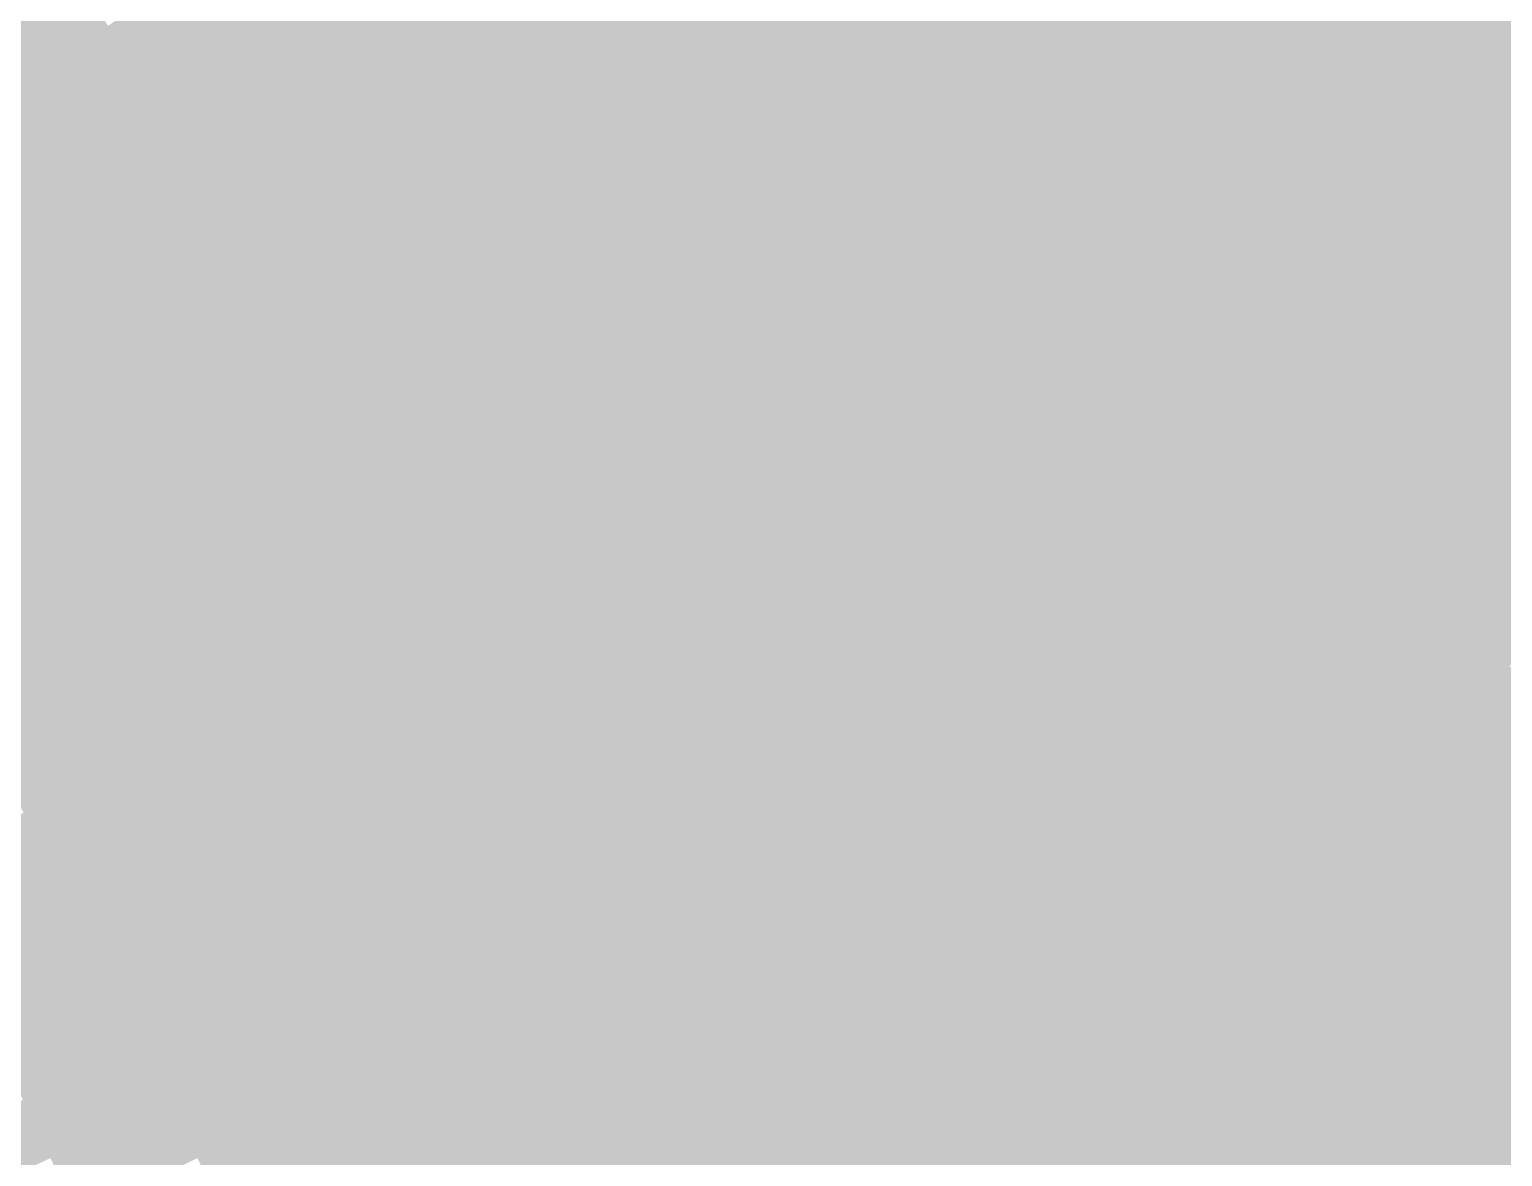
# Model space of a CAD drawing. Header units: inches. Extents: x -266 to 784, y -170 to 213.
# Drawn here: x 35.16 to 58.02, y -75.01 to -57.51 of the extents above; entities that cross this region are included whole.
import ezdxf

# ---------------------------------------------------------------- set-up
doc = ezdxf.new("R2010")
doc.units = ezdxf.units.IN
doc.header["$MEASUREMENT"] = 0

msp = doc.modelspace()

# ---------------------------------------------------------------- linework, layer by layer
at = {"color": 222, "true_color": 0xb30098}
msp.add_solid([(45.676316, -55.656753), (46.31071, -56.429763), (44.296675, -56.760943), (44.911906, -57.549289)], dxfattribs=at)
at = {"color": 222, "true_color": 0xc0009a}
msp.add_solid([(50.366922, -55.571334), (51.038481, -56.312286), (48.987963, -56.790663), (49.641136, -57.547872)], dxfattribs=at)
at = {"color": 222, "true_color": 0xc9009c}
msp.add_solid([(53.094622, -55.767025), (53.784162, -56.491272), (51.71004, -57.053237), (52.381598, -57.794188)], dxfattribs=at)
at = {"color": 214, "true_color": 0xaf0098}
msp.add_solid([(43.681443, -55.972596), (44.296675, -56.760943), (42.294651, -57.027735), (42.89035, -57.830942)], dxfattribs=at)
at = {"color": 222, "true_color": 0xd1009e}
msp.add_solid([(55.861436, -55.861436), (56.568542, -56.568543), (54.473703, -57.21552), (55.163244, -57.939767)], dxfattribs=at)
at = {"color": 222, "true_color": 0xda009f}
msp.add_solid([(58.664014, -55.852784), (59.388261, -56.542325), (57.275649, -57.275649), (57.982756, -57.982756)], dxfattribs=at)
at = {"color": 214, "true_color": 0xab0099}
msp.add_solid([(41.698951, -56.224527), (42.294651, -57.027735), (40.306573, -57.230937), (40.882382, -58.048522)], dxfattribs=at)
at = {"color": 222, "true_color": 0xbc009b}
msp.add_solid([(48.33479, -56.033455), (48.987963, -56.790663), (46.945103, -57.202774), (47.579496, -57.975784)], dxfattribs=at)
at = {"color": 214, "true_color": 0xa60099}
msp.add_solid([(39.730765, -56.413352), (40.306573, -57.230937), (38.334346, -57.371403), (38.889916, -58.202873)], dxfattribs=at)
at = {"color": 222, "true_color": 0xb7009c}
msp.add_solid([(46.31071, -56.429763), (46.945103, -57.202774), (44.911906, -57.549289), (45.527138, -58.337636)], dxfattribs=at)
at = {"color": 222, "true_color": 0xc4009d}
msp.add_solid([(51.038481, -56.312286), (51.71004, -57.053237), (49.641136, -57.547872), (50.294309, -58.305081)], dxfattribs=at)
at = {"color": 214, "true_color": 0x9e0098}
msp.add_solid([(35.844841, -56.605189), (36.379838, -57.450042), (34.444884, -57.467817), (34.958987, -58.325545)], dxfattribs=at)
at = {"color": 214, "true_color": 0xa20099}
msp.add_solid([(37.778776, -56.539934), (38.334346, -57.371403), (36.379838, -57.450042), (36.914836, -58.294896)], dxfattribs=at)
at = {"color": 222, "true_color": 0xcd009f}
msp.add_solid([(53.784162, -56.491272), (54.473703, -57.21552), (52.381598, -57.794188), (53.053157, -58.535139)], dxfattribs=at)
at = {"color": 222, "true_color": 0xd500a1}
msp.add_solid([(56.568542, -56.568543), (57.275649, -57.275649), (55.163244, -57.939767), (55.852784, -58.664014)], dxfattribs=at)
at = {"color": 222, "true_color": 0xde00a2}
msp.add_solid([(59.388261, -56.542325), (60.112508, -57.231865), (57.982756, -57.982756), (58.689863, -58.689863)], dxfattribs=at)
at = {"color": 222, "true_color": 0xb3009c}
msp.add_solid([(44.296675, -56.760943), (44.911906, -57.549289), (42.89035, -57.830942), (43.486049, -58.63415)], dxfattribs=at)
at = {"color": 222, "true_color": 0xc0009e}
msp.add_solid([(48.987963, -56.790663), (49.641136, -57.547872), (47.579496, -57.975784), (48.21389, -58.748794)], dxfattribs=at)
at = {"color": 214, "true_color": 0xaf009c}
msp.add_solid([(42.294651, -57.027735), (42.89035, -57.830942), (40.882382, -58.048522), (41.45819, -58.866107)], dxfattribs=at)
at = {"color": 222, "true_color": 0xc900a1}
msp.add_solid([(51.71004, -57.053237), (52.381598, -57.794188), (50.294309, -58.305081), (50.947482, -59.06229)], dxfattribs=at)
at = {"color": 214, "true_color": 0xa6009d}
msp.add_solid([(38.334346, -57.371403), (38.889916, -58.202873), (36.914836, -58.294896), (37.449833, -59.13975)], dxfattribs=at)
at = {"color": 214, "true_color": 0xab009d}
msp.add_solid([(40.306573, -57.230937), (40.882382, -58.048522), (38.889916, -58.202873), (39.445487, -59.034342)], dxfattribs=at)
at = {"color": 222, "true_color": 0xbc009f}
msp.add_solid([(46.945103, -57.202774), (47.579496, -57.975784), (45.527138, -58.337636), (46.142369, -59.125982)], dxfattribs=at)
at = {"color": 222, "true_color": 0xd100a3}
msp.add_solid([(54.473703, -57.21552), (55.163244, -57.939767), (53.053157, -58.535139), (53.724716, -59.27609)], dxfattribs=at)
at = {"color": 222, "true_color": 0xda00a4}
msp.add_solid([(57.275649, -57.275649), (57.982756, -57.982756), (55.852784, -58.664014), (56.542325, -59.388261)], dxfattribs=at)
at = {"color": 214, "true_color": 0xa2009c}
msp.add_solid([(36.379838, -57.450042), (36.914836, -58.294896), (34.958987, -58.325545), (35.473089, -59.183274)], dxfattribs=at)
at = {"color": 222, "true_color": 0xb700a0}
msp.add_solid([(44.911906, -57.549289), (45.527138, -58.337636), (43.486049, -58.63415), (44.081749, -59.437357)], dxfattribs=at)
at = {"color": 222, "true_color": 0xc400a2}
msp.add_solid([(49.641136, -57.547872), (50.294309, -58.305081), (48.21389, -58.748794), (48.848283, -59.521805)], dxfattribs=at)
at = {"color": 222, "true_color": 0xb300a0}
msp.add_solid([(42.89035, -57.830942), (43.486049, -58.63415), (41.45819, -58.866107), (42.033998, -59.683691)], dxfattribs=at)
at = {"color": 222, "true_color": 0xcd00a4}
msp.add_solid([(52.381598, -57.794188), (53.053157, -58.535139), (50.947482, -59.06229), (51.600655, -59.819499)], dxfattribs=at)
at = {"color": 214, "true_color": 0xaf00a1}
msp.add_solid([(40.882382, -58.048522), (41.45819, -58.866107), (39.445487, -59.034342), (40.001057, -59.865812)], dxfattribs=at)
at = {"color": 222, "true_color": 0xc000a3}
msp.add_solid([(47.579496, -57.975784), (48.21389, -58.748794), (46.142369, -59.125982), (46.757601, -59.914329)], dxfattribs=at)
at = {"color": 222, "true_color": 0xd500a6}
msp.add_solid([(55.163244, -57.939767), (55.852784, -58.664014), (53.724716, -59.27609), (54.396275, -60.017041)], dxfattribs=at)
at = {"color": 222, "true_color": 0xde00a7}
msp.add_solid([(57.982756, -57.982756), (58.689863, -58.689863), (56.542325, -59.388261), (57.231865, -60.112508)], dxfattribs=at)
at = {"color": 214, "true_color": 0xa600a1}
msp.add_solid([(36.914836, -58.294896), (37.449833, -59.13975), (35.473089, -59.183274), (35.987192, -60.041003)], dxfattribs=at)
at = {"color": 214, "true_color": 0xab00a1}
msp.add_solid([(38.889916, -58.202873), (39.445487, -59.034342), (37.449833, -59.13975), (37.984831, -59.984603)], dxfattribs=at)
at = {"color": 214, "true_color": 0xa200a0}
msp.add_solid([(34.958987, -58.325545), (35.473089, -59.183274), (33.517077, -59.165915), (34.009975, -60.036002)], dxfattribs=at)
at = {"color": 222, "true_color": 0xbc00a4}
msp.add_solid([(45.527138, -58.337636), (46.142369, -59.125982), (44.081749, -59.437357), (44.677448, -60.240565)], dxfattribs=at)
at = {"color": 222, "true_color": 0xc900a5}
msp.add_solid([(50.294309, -58.305081), (50.947482, -59.06229), (48.848283, -59.521805), (49.482676, -60.294815)], dxfattribs=at)
at = {"color": 222, "true_color": 0xb700a4}
msp.add_solid([(43.486049, -58.63415), (44.081749, -59.437357), (42.033998, -59.683691), (42.609806, -60.501276)], dxfattribs=at)
at = {"color": 222, "true_color": 0xc400a6}
msp.add_solid([(48.21389, -58.748794), (48.848283, -59.521805), (46.757601, -59.914329), (47.372832, -60.702675)], dxfattribs=at)
at = {"color": 222, "true_color": 0xd100a7}
msp.add_solid([(53.053157, -58.535139), (53.724716, -59.27609), (51.600655, -59.819499), (52.253827, -60.576708)], dxfattribs=at)
at = {"color": 222, "true_color": 0xda00a9}
msp.add_solid([(55.852784, -58.664014), (56.542325, -59.388261), (54.396275, -60.017041), (55.067834, -60.757992)], dxfattribs=at)
at = {"color": 222, "true_color": 0xe200aa}
msp.add_solid([(58.689863, -58.689863), (59.39697, -59.39697), (57.231865, -60.112508), (57.921406, -60.836755)], dxfattribs=at)
at = {"color": 222, "true_color": 0xb300a4}
msp.add_solid([(41.45819, -58.866107), (42.033998, -59.683691), (40.001057, -59.865812), (40.556627, -60.697282)], dxfattribs=at)
at = {"color": 214, "true_color": 0xa600a4}
msp.add_solid([(35.473089, -59.183274), (35.987192, -60.041003), (34.009975, -60.036002), (34.502873, -60.906089)], dxfattribs=at)
at = {"color": 214, "true_color": 0xab00a5}
msp.add_solid([(37.449833, -59.13975), (37.984831, -59.984603), (35.987192, -60.041003), (36.501295, -60.898731)], dxfattribs=at)
at = {"color": 214, "true_color": 0xaf00a5}
msp.add_solid([(39.445487, -59.034342), (40.001057, -59.865812), (37.984831, -59.984603), (38.519829, -60.829457)], dxfattribs=at)
at = {"color": 222, "true_color": 0xc000a7}
msp.add_solid([(46.142369, -59.125982), (46.757601, -59.914329), (44.677448, -60.240565), (45.273147, -61.043772)], dxfattribs=at)
at = {"color": 222, "true_color": 0xcd00a9}
msp.add_solid([(50.947482, -59.06229), (51.600655, -59.819499), (49.482676, -60.294815), (50.117069, -61.067826)], dxfattribs=at)
at = {"color": 222, "true_color": 0xbc00a8}
msp.add_solid([(44.081749, -59.437357), (44.677448, -60.240565), (42.609806, -60.501276), (43.185614, -61.318861)], dxfattribs=at)
at = {"color": 222, "true_color": 0xd500ab}
msp.add_solid([(53.724716, -59.27609), (54.396275, -60.017041), (52.253827, -60.576708), (52.907, -61.333917)], dxfattribs=at)
at = {"color": 222, "true_color": 0xde00ac}
msp.add_solid([(56.542325, -59.388261), (57.231865, -60.112508), (55.067834, -60.757992), (55.739393, -61.498943)], dxfattribs=at)
at = {"color": 220, "true_color": 0xe600ae}
msp.add_solid([(59.39697, -59.39697), (60.104076, -60.104076), (57.921406, -60.836755), (58.610946, -61.561002)], dxfattribs=at)
at = {"color": 222, "true_color": 0xc900aa}
msp.add_solid([(48.848283, -59.521805), (49.482676, -60.294815), (47.372832, -60.702675), (47.988064, -61.491021)], dxfattribs=at)
at = {"color": 222, "true_color": 0xb300a9}
msp.add_solid([(40.001057, -59.865812), (40.556627, -60.697282), (38.519829, -60.829457), (39.054826, -61.67431)], dxfattribs=at)
at = {"color": 222, "true_color": 0xb700a8}
msp.add_solid([(42.033998, -59.683691), (42.609806, -60.501276), (40.556627, -60.697282), (41.112197, -61.528751)], dxfattribs=at)
at = {"color": 222, "true_color": 0xd100ac}
msp.add_solid([(51.600655, -59.819499), (52.253827, -60.576708), (50.117069, -61.067826), (50.751463, -61.840836)], dxfattribs=at)
at = {"color": 214, "true_color": 0xab00a9}
msp.add_solid([(35.987192, -60.041003), (36.501295, -60.898731), (34.502873, -60.906089), (34.995772, -61.776176)], dxfattribs=at)
at = {"color": 214, "true_color": 0xaf00a9}
msp.add_solid([(37.984831, -59.984603), (38.519829, -60.829457), (36.501295, -60.898731), (37.015398, -61.75646)], dxfattribs=at)
at = {"color": 222, "true_color": 0xc400ab}
msp.add_solid([(46.757601, -59.914329), (47.372832, -60.702675), (45.273147, -61.043772), (45.868846, -61.84698)], dxfattribs=at)
at = {"color": 222, "true_color": 0xda00ae}
msp.add_solid([(54.396275, -60.017041), (55.067834, -60.757992), (52.907, -61.333917), (53.560173, -62.091125)], dxfattribs=at)
at = {"color": 222, "true_color": 0xe200b0}
msp.add_solid([(57.231865, -60.112508), (57.921406, -60.836755), (55.739393, -61.498943), (56.410952, -62.239895)], dxfattribs=at)
at = {"color": 222, "true_color": 0xc000ac}
msp.add_solid([(44.677448, -60.240565), (45.273147, -61.043772), (43.185614, -61.318861), (43.761423, -62.136446)], dxfattribs=at)
at = {"color": 222, "true_color": 0xcd00ae}
msp.add_solid([(49.482676, -60.294815), (50.117069, -61.067826), (47.988064, -61.491021), (48.603296, -62.279368)], dxfattribs=at)
at = {"color": 222, "true_color": 0xbc00ac}
msp.add_solid([(42.609806, -60.501276), (43.185614, -61.318861), (41.112197, -61.528751), (41.667767, -62.360221)], dxfattribs=at)
at = {"color": 222, "true_color": 0xd500b0}
msp.add_solid([(52.253827, -60.576708), (52.907, -61.333917), (50.751463, -61.840836), (51.385856, -62.613847)], dxfattribs=at)
at = {"color": 222, "true_color": 0xb700ad}
msp.add_solid([(40.556627, -60.697282), (41.112197, -61.528751), (39.054826, -61.67431), (39.589824, -62.519164)], dxfattribs=at)
at = {"color": 222, "true_color": 0xc900af}
msp.add_solid([(47.372832, -60.702675), (47.988064, -61.491021), (45.868846, -61.84698), (46.464546, -62.650187)], dxfattribs=at)
at = {"color": 222, "true_color": 0xde00b2}
msp.add_solid([(55.067834, -60.757992), (55.739393, -61.498943), (53.560173, -62.091125), (54.213346, -62.848334)], dxfattribs=at)
at = {"color": 214, "true_color": 0xaf00ad}
msp.add_solid([(36.501295, -60.898731), (37.015398, -61.75646), (34.995772, -61.776176), (35.48867, -62.646263)], dxfattribs=at)
at = {"color": 222, "true_color": 0xb300ad}
msp.add_solid([(38.519829, -60.829457), (39.054826, -61.67431), (37.015398, -61.75646), (37.5295, -62.614189)], dxfattribs=at)
at = {"color": 222, "true_color": 0xc400b0}
msp.add_solid([(45.273147, -61.043772), (45.868846, -61.84698), (43.761423, -62.136446), (44.337231, -62.954031)], dxfattribs=at)
at = {"color": 220, "true_color": 0xe600b3}
msp.add_solid([(57.921406, -60.836755), (58.610946, -61.561002), (56.410952, -62.239895), (57.082511, -62.980846)], dxfattribs=at)
at = {"color": 222, "true_color": 0xd100b1}
msp.add_solid([(50.117069, -61.067826), (50.751463, -61.840836), (48.603296, -62.279368), (49.218527, -63.067714)], dxfattribs=at)
at = {"color": 222, "true_color": 0xc000b0}
msp.add_solid([(43.185614, -61.318861), (43.761423, -62.136446), (41.667767, -62.360221), (42.223338, -63.191691)], dxfattribs=at)
at = {"color": 222, "true_color": 0xcd00b2}
msp.add_solid([(47.988064, -61.491021), (48.603296, -62.279368), (46.464546, -62.650187), (47.060245, -63.453395)], dxfattribs=at)
at = {"color": 212, "true_color": 0xda00b3}
msp.add_solid([(52.907, -61.333917), (53.560173, -62.091125), (51.385856, -62.613847), (52.020249, -63.386857)], dxfattribs=at)
at = {"color": 220, "true_color": 0xe200b5}
msp.add_solid([(55.739393, -61.498943), (56.410952, -62.239895), (54.213346, -62.848334), (54.866519, -63.605543)], dxfattribs=at)
at = {"color": 222, "true_color": 0xb700b1}
msp.add_solid([(39.054826, -61.67431), (39.589824, -62.519164), (37.5295, -62.614189), (38.043603, -63.471917)], dxfattribs=at)
at = {"color": 222, "true_color": 0xbc00b1}
msp.add_solid([(41.112197, -61.528751), (41.667767, -62.360221), (39.589824, -62.519164), (40.124821, -63.364017)], dxfattribs=at)
at = {"color": 220, "true_color": 0xeb00b6}
msp.add_solid([(58.610946, -61.561002), (59.300487, -62.285249), (57.082511, -62.980846), (57.75407, -63.721797)], dxfattribs=at)
at = {"color": 214, "true_color": 0xad00af}
msp.add_solid([(34.995772, -61.776176), (35.48867, -62.646263), (33.469168, -62.61641), (33.940565, -63.498331)], dxfattribs=at)
at = {"color": 222, "true_color": 0xb300b1}
msp.add_solid([(37.015398, -61.75646), (37.5295, -62.614189), (35.48867, -62.646263), (35.981568, -63.51635)], dxfattribs=at)
at = {"color": 212, "true_color": 0xc900b3}
msp.add_solid([(45.868846, -61.84698), (46.464546, -62.650187), (44.337231, -62.954031), (44.913039, -63.771615)], dxfattribs=at)
at = {"color": 212, "true_color": 0xd500b5}
msp.add_solid([(50.751463, -61.840836), (51.385856, -62.613847), (49.218527, -63.067714), (49.833759, -63.856061)], dxfattribs=at)
at = {"color": 212, "true_color": 0xc400b4}
msp.add_solid([(43.761423, -62.136446), (44.337231, -62.954031), (42.223338, -63.191691), (42.778908, -64.02316)], dxfattribs=at)
at = {"color": 212, "true_color": 0xde00b7}
msp.add_solid([(53.560173, -62.091125), (54.213346, -62.848334), (52.020249, -63.386857), (52.654643, -64.159868)], dxfattribs=at)
at = {"color": 212, "true_color": 0xc000b5}
msp.add_solid([(41.667767, -62.360221), (42.223338, -63.191691), (40.124821, -63.364017), (40.659819, -64.208871)], dxfattribs=at)
at = {"color": 212, "true_color": 0xd100b6}
msp.add_solid([(48.603296, -62.279368), (49.218527, -63.067714), (47.060245, -63.453395), (47.655944, -64.256603)], dxfattribs=at)
at = {"color": 220, "true_color": 0xe600b8}
msp.add_solid([(56.410952, -62.239895), (57.082511, -62.980846), (54.866519, -63.605543), (55.519692, -64.362752)], dxfattribs=at)
at = {"color": 220, "true_color": 0xef00ba}
msp.add_solid([(59.300487, -62.285249), (59.990027, -63.009496), (57.75407, -63.721797), (58.425629, -64.462748)], dxfattribs=at)
at = {"color": 212, "true_color": 0xb700b5}
msp.add_solid([(37.5295, -62.614189), (38.043603, -63.471917), (35.981568, -63.51635), (36.474466, -64.386437)], dxfattribs=at)
at = {"color": 212, "true_color": 0xbc00b5}
msp.add_solid([(39.589824, -62.519164), (40.124821, -63.364017), (38.043603, -63.471917), (38.557706, -64.329646)], dxfattribs=at)
at = {"color": 212, "true_color": 0xda00b8}
msp.add_solid([(51.385856, -62.613847), (52.020249, -63.386857), (49.833759, -63.856061), (50.44899, -64.644407)], dxfattribs=at)
at = {"color": 202, "true_color": 0xb100b3}
msp.add_solid([(35.48867, -62.646263), (35.981568, -63.51635), (33.940565, -63.498331), (34.411962, -64.380252)], dxfattribs=at)
at = {"color": 212, "true_color": 0xcd00b7}
msp.add_solid([(46.464546, -62.650187), (47.060245, -63.453395), (44.913039, -63.771615), (45.488847, -64.5892)], dxfattribs=at)
at = {"color": 212, "true_color": 0xe200ba}
msp.add_solid([(54.213346, -62.848334), (54.866519, -63.605543), (52.654643, -64.159868), (53.289036, -64.932878)], dxfattribs=at)
at = {"color": 212, "true_color": 0xc900b8}
msp.add_solid([(44.337231, -62.954031), (44.913039, -63.771615), (42.778908, -64.02316), (43.334478, -64.85463)], dxfattribs=at)
at = {"color": 212, "true_color": 0xd500ba}
msp.add_solid([(49.218527, -63.067714), (49.833759, -63.856061), (47.655944, -64.256603), (48.251644, -65.05981)], dxfattribs=at)
at = {"color": 220, "true_color": 0xeb00bc}
msp.add_solid([(57.082511, -62.980846), (57.75407, -63.721797), (55.519692, -64.362752), (56.172864, -65.119961)], dxfattribs=at)
at = {"color": 212, "true_color": 0xc400b9}
msp.add_solid([(42.223338, -63.191691), (42.778908, -64.02316), (40.659819, -64.208871), (41.194817, -65.053725)], dxfattribs=at)
at = {"color": 212, "true_color": 0xb500b7}
msp.add_solid([(35.981568, -63.51635), (36.474466, -64.386437), (34.411962, -64.380252), (34.883359, -65.262174)], dxfattribs=at)
at = {"color": 212, "true_color": 0xbc00ba}
msp.add_solid([(38.043603, -63.471917), (38.557706, -64.329646), (36.474466, -64.386437), (36.967364, -65.256524)], dxfattribs=at)
at = {"color": 212, "true_color": 0xc000b9}
msp.add_solid([(40.124821, -63.364017), (40.659819, -64.208871), (38.557706, -64.329646), (39.071809, -65.187374)], dxfattribs=at)
at = {"color": 212, "true_color": 0xd100bb}
msp.add_solid([(47.060245, -63.453395), (47.655944, -64.256603), (45.488847, -64.5892), (46.064655, -65.406785)], dxfattribs=at)
at = {"color": 212, "true_color": 0xde00bc}
msp.add_solid([(52.020249, -63.386857), (52.654643, -64.159868), (50.44899, -64.644407), (51.064222, -65.432754)], dxfattribs=at)
at = {"color": 212, "true_color": 0xcd00bc}
msp.add_solid([(44.913039, -63.771615), (45.488847, -64.5892), (43.334478, -64.85463), (43.890048, -65.686099)], dxfattribs=at)
at = {"color": 220, "true_color": 0xe600be}
msp.add_solid([(54.866519, -63.605543), (55.519692, -64.362752), (53.289036, -64.932878), (53.923429, -65.705889)], dxfattribs=at)
at = {"color": 220, "true_color": 0xef00bf}
msp.add_solid([(57.75407, -63.721797), (58.425629, -64.462748), (56.172864, -65.119961), (56.826037, -65.87717)], dxfattribs=at)
at = {"color": 212, "true_color": 0xda00be}
msp.add_solid([(49.833759, -63.856061), (50.44899, -64.644407), (48.251644, -65.05981), (48.847343, -65.863018)], dxfattribs=at)
at = {"color": 212, "true_color": 0xc400bd}
msp.add_solid([(40.659819, -64.208871), (41.194817, -65.053725), (39.071809, -65.187374), (39.585911, -66.045103)], dxfattribs=at)
at = {"color": 212, "true_color": 0xc900bd}
msp.add_solid([(42.778908, -64.02316), (43.334478, -64.85463), (41.194817, -65.053725), (41.729814, -65.898578)], dxfattribs=at)
at = {"color": 212, "true_color": 0xe200c0}
msp.add_solid([(52.654643, -64.159868), (53.289036, -64.932878), (51.064222, -65.432754), (51.679454, -66.2211)], dxfattribs=at)
at = {"color": 212, "true_color": 0xba00bc}
msp.add_solid([(36.474466, -64.386437), (36.967364, -65.256524), (34.883359, -65.262174), (35.354755, -66.144095)], dxfattribs=at)
at = {"color": 212, "true_color": 0xc000be}
msp.add_solid([(38.557706, -64.329646), (39.071809, -65.187374), (36.967364, -65.256524), (37.460263, -66.126611)], dxfattribs=at)
at = {"color": 212, "true_color": 0xd500bf}
msp.add_solid([(47.655944, -64.256603), (48.251644, -65.05981), (46.064655, -65.406785), (46.640463, -66.22437)], dxfattribs=at)
at = {"color": 220, "true_color": 0xeb00c1}
msp.add_solid([(55.519692, -64.362752), (56.172864, -65.119961), (53.923429, -65.705889), (54.557822, -66.478899)], dxfattribs=at)
at = {"color": 220, "true_color": 0xf300c3}
msp.add_solid([(58.425629, -64.462748), (59.097188, -65.203699), (56.826037, -65.87717), (57.47921, -66.634379)], dxfattribs=at)
at = {"color": 212, "true_color": 0xd100c0}
msp.add_solid([(45.488847, -64.5892), (46.064655, -65.406785), (43.890048, -65.686099), (44.445619, -66.517569)], dxfattribs=at)
at = {"color": 212, "true_color": 0xde00c1}
msp.add_solid([(50.44899, -64.644407), (51.064222, -65.432754), (48.847343, -65.863018), (49.443042, -66.666225)], dxfattribs=at)
at = {"color": 212, "true_color": 0xcd00c1}
msp.add_solid([(43.334478, -64.85463), (43.890048, -65.686099), (41.729814, -65.898578), (42.264812, -66.743432)], dxfattribs=at)
at = {"color": 212, "true_color": 0xc900c1}
msp.add_solid([(41.194817, -65.053725), (41.729814, -65.898578), (39.585911, -66.045103), (40.100014, -66.902832)], dxfattribs=at)
at = {"color": 212, "true_color": 0xda00c3}
msp.add_solid([(48.251644, -65.05981), (48.847343, -65.863018), (46.640463, -66.22437), (47.216272, -67.041955)], dxfattribs=at)
at = {"color": 220, "true_color": 0xe600c3}
msp.add_solid([(53.289036, -64.932878), (53.923429, -65.705889), (51.679454, -66.2211), (52.294685, -67.009446)], dxfattribs=at)
at = {"color": 220, "true_color": 0xef00c5}
msp.add_solid([(56.172864, -65.119961), (56.826037, -65.87717), (54.557822, -66.478899), (55.192216, -67.251909)], dxfattribs=at)
at = {"color": 212, "true_color": 0xb500bc}
msp.add_solid([(34.883359, -65.262174), (35.354755, -66.144095), (33.271238, -66.098598), (33.72085, -66.991823)], dxfattribs=at)
at = {"color": 212, "true_color": 0xbe00c0}
msp.add_solid([(36.967364, -65.256524), (37.460263, -66.126611), (35.354755, -66.144095), (35.826152, -67.026016)], dxfattribs=at)
at = {"color": 212, "true_color": 0xc400c2}
msp.add_solid([(39.071809, -65.187374), (39.585911, -66.045103), (37.460263, -66.126611), (37.953161, -66.996698)], dxfattribs=at)
at = {"color": 220, "true_color": 0xf700c6}
msp.add_solid([(59.097188, -65.203699), (59.768747, -65.94465), (57.47921, -66.634379), (58.132383, -67.391587)], dxfattribs=at)
at = {"color": 212, "true_color": 0xd500c4}
msp.add_solid([(46.064655, -65.406785), (46.640463, -66.22437), (44.445619, -66.517569), (45.001189, -67.349039)], dxfattribs=at)
at = {"color": 212, "true_color": 0xe200c5}
msp.add_solid([(51.064222, -65.432754), (51.679454, -66.2211), (49.443042, -66.666225), (50.038742, -67.469433)], dxfattribs=at)
at = {"color": 212, "true_color": 0xd100c5}
msp.add_solid([(43.890048, -65.686099), (44.445619, -66.517569), (42.264812, -66.743432), (42.79981, -67.588285)], dxfattribs=at)
at = {"color": 220, "true_color": 0xeb00c7}
msp.add_solid([(53.923429, -65.705889), (54.557822, -66.478899), (52.294685, -67.009446), (52.909917, -67.797793)], dxfattribs=at)
at = {"color": 212, "true_color": 0xc900c6}
msp.add_solid([(39.585911, -66.045103), (40.100014, -66.902832), (37.953161, -66.996698), (38.446059, -67.866785)], dxfattribs=at)
at = {"color": 212, "true_color": 0xcd00c6}
msp.add_solid([(41.729814, -65.898578), (42.264812, -66.743432), (40.100014, -66.902832), (40.614117, -67.76056)], dxfattribs=at)
at = {"color": 212, "true_color": 0xde00c6}
msp.add_solid([(48.847343, -65.863018), (49.443042, -66.666225), (47.216272, -67.041955), (47.79208, -67.859539)], dxfattribs=at)
at = {"color": 220, "true_color": 0xf300c8}
msp.add_solid([(56.826037, -65.87717), (57.47921, -66.634379), (55.192216, -67.251909), (55.826609, -68.02492)], dxfattribs=at)
at = {"color": 212, "true_color": 0xb900c0}
msp.add_solid([(35.354755, -66.144095), (35.826152, -67.026016), (33.72085, -66.991823), (34.170461, -67.885047)], dxfattribs=at)
at = {"color": 212, "true_color": 0xc200c4}
msp.add_solid([(37.460263, -66.126611), (37.953161, -66.996698), (35.826152, -67.026016), (36.297549, -67.907937)], dxfattribs=at)
at = {"color": 212, "true_color": 0xda00c8}
msp.add_solid([(46.640463, -66.22437), (47.216272, -67.041955), (45.001189, -67.349039), (45.556759, -68.180508)], dxfattribs=at)
at = {"color": 212, "true_color": 0xe600c9}
msp.add_solid([(51.679454, -66.2211), (52.294685, -67.009446), (50.038742, -67.469433), (50.634441, -68.27264)], dxfattribs=at)
at = {"color": 212, "true_color": 0xd500c9}
msp.add_solid([(44.445619, -66.517569), (45.001189, -67.349039), (42.79981, -67.588285), (43.334807, -68.433139)], dxfattribs=at)
at = {"color": 220, "true_color": 0xef00cb}
msp.add_solid([(54.557822, -66.478899), (55.192216, -67.251909), (52.909917, -67.797793), (53.525148, -68.586139)], dxfattribs=at)
at = {"color": 212, "true_color": 0xd100ca}
msp.add_solid([(42.264812, -66.743432), (42.79981, -67.588285), (40.614117, -67.76056), (41.12822, -68.618289)], dxfattribs=at)
at = {"color": 212, "true_color": 0xe200ca}
msp.add_solid([(49.443042, -66.666225), (50.038742, -67.469433), (47.79208, -67.859539), (48.367888, -68.677124)], dxfattribs=at)
at = {"color": 220, "true_color": 0xf700cc}
msp.add_solid([(57.47921, -66.634379), (58.132383, -67.391587), (55.826609, -68.02492), (56.461002, -68.79793)], dxfattribs=at)
at = {"color": 212, "true_color": 0xcd00ca}
msp.add_solid([(40.100014, -66.902832), (40.614117, -67.76056), (38.446059, -67.866785), (38.938957, -68.736872)], dxfattribs=at)
at = {"color": 212, "true_color": 0xbd00c4}
msp.add_solid([(35.826152, -67.026016), (36.297549, -67.907937), (34.170461, -67.885047), (34.620072, -68.778271)], dxfattribs=at)
at = {"color": 212, "true_color": 0xc600c9}
msp.add_solid([(37.953161, -66.996698), (38.446059, -67.866785), (36.297549, -67.907937), (36.768945, -68.789859)], dxfattribs=at)
at = {"color": 212, "true_color": 0xde00cc}
msp.add_solid([(47.216272, -67.041955), (47.79208, -67.859539), (45.556759, -68.180508), (46.112329, -69.011978)], dxfattribs=at)
at = {"color": 220, "true_color": 0xeb00cc}
msp.add_solid([(52.294685, -67.009446), (52.909917, -67.797793), (50.634441, -68.27264), (51.23014, -69.075848)], dxfattribs=at)
at = {"color": 212, "true_color": 0xda00cd}
msp.add_solid([(45.001189, -67.349039), (45.556759, -68.180508), (43.334807, -68.433139), (43.869805, -69.277992)], dxfattribs=at)
at = {"color": 220, "true_color": 0xf300ce}
msp.add_solid([(55.192216, -67.251909), (55.826609, -68.02492), (53.525148, -68.586139), (54.14038, -69.374486)], dxfattribs=at)
at = {"color": 220, "true_color": 0xfc00cf}
msp.add_solid([(58.132383, -67.391587), (58.785556, -68.148796), (56.461002, -68.79793), (57.095396, -69.570941)], dxfattribs=at)
at = {"color": 212, "true_color": 0xd500ce}
msp.add_solid([(42.79981, -67.588285), (43.334807, -68.433139), (41.12822, -68.618289), (41.642322, -69.476017)], dxfattribs=at)
at = {"color": 212, "true_color": 0xe600ce}
msp.add_solid([(50.038742, -67.469433), (50.634441, -68.27264), (48.367888, -68.677124), (48.943696, -69.494709)], dxfattribs=at)
at = {"color": 212, "true_color": 0xca00cd}
msp.add_solid([(38.446059, -67.866785), (38.938957, -68.736872), (36.768945, -68.789859), (37.240342, -69.67178)], dxfattribs=at)
at = {"color": 212, "true_color": 0xd100cf}
msp.add_solid([(40.614117, -67.76056), (41.12822, -68.618289), (38.938957, -68.736872), (39.431855, -69.606959)], dxfattribs=at)
at = {"color": 212, "true_color": 0xe200d0}
msp.add_solid([(47.79208, -67.859539), (48.367888, -68.677124), (46.112329, -69.011978), (46.6679, -69.843447)], dxfattribs=at)
at = {"color": 220, "true_color": 0xef00d0}
msp.add_solid([(52.909917, -67.797793), (53.525148, -68.586139), (51.23014, -69.075848), (51.825839, -69.879055)], dxfattribs=at)
at = {"color": 212, "true_color": 0xc100c9}
msp.add_solid([(36.297549, -67.907937), (36.768945, -68.789859), (34.620072, -68.778271), (35.069684, -69.671495)], dxfattribs=at)
at = {"color": 220, "true_color": 0xf700d2}
msp.add_solid([(55.826609, -68.02492), (56.461002, -68.79793), (54.14038, -69.374486), (54.755612, -70.162832)], dxfattribs=at)
at = {"color": 212, "true_color": 0xde00d1}
msp.add_solid([(45.556759, -68.180508), (46.112329, -69.011978), (43.869805, -69.277992), (44.404802, -70.122846)], dxfattribs=at)
at = {"color": 220, "true_color": 0xeb00d2}
msp.add_solid([(50.634441, -68.27264), (51.23014, -69.075848), (48.943696, -69.494709), (49.519504, -70.312294)], dxfattribs=at)
at = {"color": 220, "true_color": 0xff00d2}
msp.add_solid([(58.785556, -68.148796), (59.438729, -68.906005), (57.095396, -69.570941), (57.729789, -70.343951)], dxfattribs=at)
at = {"color": 212, "true_color": 0xda00d2}
msp.add_solid([(43.334807, -68.433139), (43.869805, -69.277992), (41.642322, -69.476017), (42.156425, -70.333746)], dxfattribs=at)
at = {"color": 220, "true_color": 0xf300d4}
msp.add_solid([(53.525148, -68.586139), (54.14038, -69.374486), (51.825839, -69.879055), (52.421539, -70.682263)], dxfattribs=at)
at = {"color": 212, "true_color": 0xc600cd}
msp.add_solid([(36.768945, -68.789859), (37.240342, -69.67178), (35.069684, -69.671495), (35.519295, -70.56472)], dxfattribs=at)
at = {"color": 212, "true_color": 0xcf00d1}
msp.add_solid([(38.938957, -68.736872), (39.431855, -69.606959), (37.240342, -69.67178), (37.711739, -70.553701)], dxfattribs=at)
at = {"color": 212, "true_color": 0xd500d3}
msp.add_solid([(41.12822, -68.618289), (41.642322, -69.476017), (39.431855, -69.606959), (39.924754, -70.477046)], dxfattribs=at)
at = {"color": 212, "true_color": 0xe600d3}
msp.add_solid([(48.367888, -68.677124), (48.943696, -69.494709), (46.6679, -69.843447), (47.22347, -70.674917)], dxfattribs=at)
at = {"color": 220, "true_color": 0xfc00d5}
msp.add_solid([(56.461002, -68.79793), (57.095396, -69.570941), (54.755612, -70.162832), (55.370843, -70.951178)], dxfattribs=at)
at = {"color": 212, "true_color": 0xe200d5}
msp.add_solid([(46.112329, -69.011978), (46.6679, -69.843447), (44.404802, -70.122846), (44.9398, -70.967699)], dxfattribs=at)
at = {"color": 220, "true_color": 0xff06d3}
msp.add_solid([(59.438729, -68.906005), (60.091902, -69.663214), (57.729789, -70.343951), (58.364182, -71.116962)], dxfattribs=at)
at = {"color": 220, "true_color": 0xef00d6}
msp.add_solid([(51.23014, -69.075848), (51.825839, -69.879055), (49.519504, -70.312294), (50.095313, -71.129879)], dxfattribs=at)
at = {"color": 212, "true_color": 0xda00d7}
msp.add_solid([(41.642322, -69.476017), (42.156425, -70.333746), (39.924754, -70.477046), (40.417652, -71.347133)], dxfattribs=at)
at = {"color": 212, "true_color": 0xde00d6}
msp.add_solid([(43.869805, -69.277992), (44.404802, -70.122846), (42.156425, -70.333746), (42.670528, -71.191475)], dxfattribs=at)
at = {"color": 220, "true_color": 0xeb00d7}
msp.add_solid([(48.943696, -69.494709), (49.519504, -70.312294), (47.22347, -70.674917), (47.77904, -71.506387)], dxfattribs=at)
at = {"color": 220, "true_color": 0xf700d8}
msp.add_solid([(54.14038, -69.374486), (54.755612, -70.162832), (52.421539, -70.682263), (53.017238, -71.48547)], dxfattribs=at)
at = {"color": 212, "true_color": 0xc100cd}
msp.add_solid([(35.069684, -69.671495), (35.519295, -70.56472), (33.349297, -70.511165), (33.776852, -71.415154)], dxfattribs=at)
at = {"color": 212, "true_color": 0xca00d1}
msp.add_solid([(37.240342, -69.67178), (37.711739, -70.553701), (35.519295, -70.56472), (35.968906, -71.457944)], dxfattribs=at)
at = {"color": 212, "true_color": 0xd300d5}
msp.add_solid([(39.431855, -69.606959), (39.924754, -70.477046), (37.711739, -70.553701), (38.183136, -71.435622)], dxfattribs=at)
at = {"color": 220, "true_color": 0xff00d8}
msp.add_solid([(57.095396, -69.570941), (57.729789, -70.343951), (55.370843, -70.951178), (55.986075, -71.739525)], dxfattribs=at)
at = {"color": 212, "true_color": 0xe600d9}
msp.add_solid([(46.6679, -69.843447), (47.22347, -70.674917), (44.9398, -70.967699), (45.474798, -71.812553)], dxfattribs=at)
at = {"color": 220, "true_color": 0xf300da}
msp.add_solid([(51.825839, -69.879055), (52.421539, -70.682263), (50.095313, -71.129879), (50.671121, -71.947464)], dxfattribs=at)
at = {"color": 212, "true_color": 0xe200da}
msp.add_solid([(44.404802, -70.122846), (44.9398, -70.967699), (42.670528, -71.191475), (43.184631, -72.049203)], dxfattribs=at)
at = {"color": 220, "true_color": 0xfc00db}
msp.add_solid([(54.755612, -70.162832), (55.370843, -70.951178), (53.017238, -71.48547), (53.612937, -72.288678)], dxfattribs=at)
at = {"color": 212, "true_color": 0xde00db}
msp.add_solid([(42.156425, -70.333746), (42.670528, -71.191475), (40.417652, -71.347133), (40.91055, -72.21722)], dxfattribs=at)
at = {"color": 220, "true_color": 0xef00db}
msp.add_solid([(49.519504, -70.312294), (50.095313, -71.129879), (47.77904, -71.506387), (48.33461, -72.337856)], dxfattribs=at)
at = {"color": 220, "true_color": 0xff06d9}
msp.add_solid([(57.729789, -70.343951), (58.364182, -71.116962), (55.986075, -71.739525), (56.601306, -72.527871)], dxfattribs=at)
at = {"color": 212, "true_color": 0xc500d1}
msp.add_solid([(35.519295, -70.56472), (35.968906, -71.457944), (33.776852, -71.415154), (34.204407, -72.319143)], dxfattribs=at)
at = {"color": 212, "true_color": 0xce00d5}
msp.add_solid([(37.711739, -70.553701), (38.183136, -71.435622), (35.968906, -71.457944), (36.418518, -72.351168)], dxfattribs=at)
at = {"color": 212, "true_color": 0xd700da}
msp.add_solid([(39.924754, -70.477046), (40.417652, -71.347133), (38.183136, -71.435622), (38.654532, -72.317544)], dxfattribs=at)
at = {"color": 212, "true_color": 0xeb00dd}
msp.add_solid([(47.22347, -70.674917), (47.77904, -71.506387), (45.474798, -71.812553), (46.009795, -72.657407)], dxfattribs=at)
at = {"color": 220, "true_color": 0xf700dd}
msp.add_solid([(52.421539, -70.682263), (53.017238, -71.48547), (50.671121, -71.947464), (51.246929, -72.765048)], dxfattribs=at)
at = {"color": 212, "true_color": 0xe600de}
msp.add_solid([(44.9398, -70.967699), (45.474798, -71.812553), (43.184631, -72.049203), (43.698733, -72.906932)], dxfattribs=at)
at = {"color": 220, "true_color": 0xff00de}
msp.add_solid([(55.370843, -70.951178), (55.986075, -71.739525), (53.612937, -72.288678), (54.208637, -73.091885)], dxfattribs=at)
at = {"color": 212, "true_color": 0xe200df}
msp.add_solid([(42.670528, -71.191475), (43.184631, -72.049203), (40.91055, -72.21722), (41.403448, -73.087307)], dxfattribs=at)
at = {"color": 6, "true_color": 0xf300df}
msp.add_solid([(50.095313, -71.129879), (50.671121, -71.947464), (48.33461, -72.337856), (48.89018, -73.169326)], dxfattribs=at)
at = {"color": 220, "true_color": 0xff0dda}
msp.add_solid([(58.364182, -71.116962), (58.998575, -71.889972), (56.601306, -72.527871), (57.216538, -73.316218)], dxfattribs=at)
at = {"color": 212, "true_color": 0xc900d5}
msp.add_solid([(35.968906, -71.457944), (36.418518, -72.351168), (34.204407, -72.319143), (34.631963, -73.223133)], dxfattribs=at)
at = {"color": 212, "true_color": 0xd200da}
msp.add_solid([(38.183136, -71.435622), (38.654532, -72.317544), (36.418518, -72.351168), (36.868129, -73.244393)], dxfattribs=at)
at = {"color": 212, "true_color": 0xdb00de}
msp.add_solid([(40.417652, -71.347133), (40.91055, -72.21722), (38.654532, -72.317544), (39.125929, -73.199465)], dxfattribs=at)
at = {"color": 6, "true_color": 0xef00e1}
msp.add_solid([(47.77904, -71.506387), (48.33461, -72.337856), (46.009795, -72.657407), (46.544793, -73.50226)], dxfattribs=at)
at = {"color": 6, "true_color": 0xfc00e1}
msp.add_solid([(53.017238, -71.48547), (53.612937, -72.288678), (51.246929, -72.765048), (51.822737, -73.582633)], dxfattribs=at)
at = {"color": 6, "true_color": 0xff06df}
msp.add_solid([(55.986075, -71.739525), (56.601306, -72.527871), (54.208637, -73.091885), (54.804336, -73.895093)], dxfattribs=at)
at = {"color": 6, "true_color": 0xeb00e2}
msp.add_solid([(45.474798, -71.812553), (46.009795, -72.657407), (43.698733, -72.906932), (44.212836, -73.76466)], dxfattribs=at)
at = {"color": 6, "true_color": 0xf700e3}
msp.add_solid([(50.671121, -71.947464), (51.246929, -72.765048), (48.89018, -73.169326), (49.445751, -74.000796)], dxfattribs=at)
at = {"color": 220, "true_color": 0xff13db}
msp.add_solid([(58.998575, -71.889972), (59.632969, -72.662983), (57.216538, -73.316218), (57.83177, -74.104564)], dxfattribs=at)
at = {"color": 212, "true_color": 0xdf00e2}
msp.add_solid([(40.91055, -72.21722), (41.403448, -73.087307), (39.125929, -73.199465), (39.597326, -74.081386)], dxfattribs=at)
at = {"color": 212, "true_color": 0xe600e4}
msp.add_solid([(43.184631, -72.049203), (43.698733, -72.906932), (41.403448, -73.087307), (41.896346, -73.957394)], dxfattribs=at)
at = {"color": 212, "true_color": 0xcd00da}
msp.add_solid([(36.418518, -72.351168), (36.868129, -73.244393), (34.631963, -73.223133), (35.059518, -74.127122)], dxfattribs=at)
at = {"color": 212, "true_color": 0xd600de}
msp.add_solid([(38.654532, -72.317544), (39.125929, -73.199465), (36.868129, -73.244393), (37.31774, -74.137617)], dxfattribs=at)
at = {"color": 6, "true_color": 0xf300e5}
msp.add_solid([(48.33461, -72.337856), (48.89018, -73.169326), (46.544793, -73.50226), (47.079791, -74.347114)], dxfattribs=at)
at = {"color": 6, "true_color": 0xff00e4}
msp.add_solid([(53.612937, -72.288678), (54.208637, -73.091885), (51.822737, -73.582633), (52.398545, -74.400218)], dxfattribs=at)
at = {"color": 6, "true_color": 0xef00e7}
msp.add_solid([(46.009795, -72.657407), (46.544793, -73.50226), (44.212836, -73.76466), (44.726939, -74.622389)], dxfattribs=at)
at = {"color": 6, "true_color": 0xff0de0}
msp.add_solid([(56.601306, -72.527871), (57.216538, -73.316218), (54.804336, -73.895093), (55.400035, -74.6983)], dxfattribs=at)
at = {"color": 220, "true_color": 0xff1adc}
msp.add_solid([(59.632969, -72.662983), (60.267362, -73.435993), (57.83177, -74.104564), (58.447001, -74.892911)], dxfattribs=at)
at = {"color": 6, "true_color": 0xeb00e8}
msp.add_solid([(43.698733, -72.906932), (44.212836, -73.76466), (41.896346, -73.957394), (42.389245, -74.827481)], dxfattribs=at)
at = {"color": 6, "true_color": 0xfc00e7}
msp.add_solid([(51.246929, -72.765048), (51.822737, -73.582633), (49.445751, -74.000796), (50.001321, -74.832265)], dxfattribs=at)
at = {"color": 212, "true_color": 0xe400e6}
msp.add_solid([(41.403448, -73.087307), (41.896346, -73.957394), (39.597326, -74.081386), (40.068723, -74.963307)], dxfattribs=at)
at = {"color": 6, "true_color": 0xff06e5}
msp.add_solid([(54.208637, -73.091885), (54.804336, -73.895093), (52.398545, -74.400218), (52.974354, -75.217803)], dxfattribs=at)
at = {"color": 212, "true_color": 0xd100de}
msp.add_solid([(36.868129, -73.244393), (37.31774, -74.137617), (35.059518, -74.127122), (35.487073, -75.031111)], dxfattribs=at)
at = {"color": 212, "true_color": 0xda00e2}
msp.add_solid([(39.125929, -73.199465), (39.597326, -74.081386), (37.31774, -74.137617), (37.767352, -75.030841)], dxfattribs=at)
at = {"color": 6, "true_color": 0xf700e9}
msp.add_solid([(48.89018, -73.169326), (49.445751, -74.000796), (47.079791, -74.347114), (47.614788, -75.191967)], dxfattribs=at)
at = {"color": 6, "true_color": 0xff13e1}
msp.add_solid([(57.216538, -73.316218), (57.83177, -74.104564), (55.400035, -74.6983), (55.995735, -75.501508)], dxfattribs=at)
at = {"color": 6, "true_color": 0xf300eb}
msp.add_solid([(46.544793, -73.50226), (47.079791, -74.347114), (44.726939, -74.622389), (45.241041, -75.480118)], dxfattribs=at)
at = {"color": 6, "true_color": 0xff00ea}
msp.add_solid([(51.822737, -73.582633), (52.398545, -74.400218), (50.001321, -74.832265), (50.556891, -75.663735)], dxfattribs=at)
at = {"color": 6, "true_color": 0xef00ec}
msp.add_solid([(44.212836, -73.76466), (44.726939, -74.622389), (42.389245, -74.827481), (42.882143, -75.697568)], dxfattribs=at)
at = {"color": 6, "true_color": 0xe800eb}
msp.add_solid([(41.896346, -73.957394), (42.389245, -74.827481), (40.068723, -74.963307), (40.540119, -75.845229)], dxfattribs=at)
at = {"color": 6, "true_color": 0xfc00ed}
msp.add_solid([(49.445751, -74.000796), (50.001321, -74.832265), (47.614788, -75.191967), (48.149786, -76.036821)], dxfattribs=at)
at = {"color": 6, "true_color": 0xff0de5}
msp.add_solid([(54.804336, -73.895093), (55.400035, -74.6983), (52.974354, -75.217803), (53.550162, -76.035388)], dxfattribs=at)
at = {"color": 212, "true_color": 0xcc00de}
msp.add_solid([(35.059518, -74.127122), (35.487073, -75.031111), (33.229788, -74.9652), (33.635029, -75.87941)], dxfattribs=at)
at = {"color": 212, "true_color": 0xd500e2}
msp.add_solid([(37.31774, -74.137617), (37.767352, -75.030841), (35.487073, -75.031111), (35.914628, -75.935101)], dxfattribs=at)
at = {"color": 212, "true_color": 0xde00e6}
msp.add_solid([(39.597326, -74.081386), (40.068723, -74.963307), (37.767352, -75.030841), (38.216963, -75.924066)], dxfattribs=at)
at = {"color": 6, "true_color": 0xff1ae1}
msp.add_solid([(57.83177, -74.104564), (58.447001, -74.892911), (55.995735, -75.501508), (56.591434, -76.304715)], dxfattribs=at)
at = {"color": 6, "true_color": 0xf700ef}
msp.add_solid([(47.079791, -74.347114), (47.614788, -75.191967), (45.241041, -75.480118), (45.755144, -76.337846)], dxfattribs=at)
at = {"color": 6, "true_color": 0xff06eb}
msp.add_solid([(52.398545, -74.400218), (52.974354, -75.217803), (50.556891, -75.663735), (51.112461, -76.495204)], dxfattribs=at)
at = {"color": 6, "true_color": 0xf300f0}
msp.add_solid([(44.726939, -74.622389), (45.241041, -75.480118), (42.882143, -75.697568), (43.375041, -76.567655)], dxfattribs=at)
at = {"color": 6, "true_color": 0xff13e6}
msp.add_solid([(55.400035, -74.6983), (55.995735, -75.501508), (53.550162, -76.035388), (54.12597, -76.852972)], dxfattribs=at)
at = {"color": 6, "true_color": 0xe200eb}
msp.add_solid([(40.068723, -74.963307), (40.540119, -75.845229), (38.216963, -75.924066), (38.666574, -76.81729)], dxfattribs=at)
at = {"color": 6, "true_color": 0xec00ef}
msp.add_solid([(42.389245, -74.827481), (42.882143, -75.697568), (40.540119, -75.845229), (41.011516, -76.72715)], dxfattribs=at)
at = {"color": 6, "true_color": 0xff00f0}
msp.add_solid([(50.001321, -74.832265), (50.556891, -75.663735), (48.149786, -76.036821), (48.684783, -76.881674)], dxfattribs=at)
at = {"color": 6, "true_color": 0xff20e2}
msp.add_solid([(58.447001, -74.892911), (59.062233, -75.681257), (56.591434, -76.304715), (57.187133, -77.107923)], dxfattribs=at)

doc.saveas('drawing.dxf')
